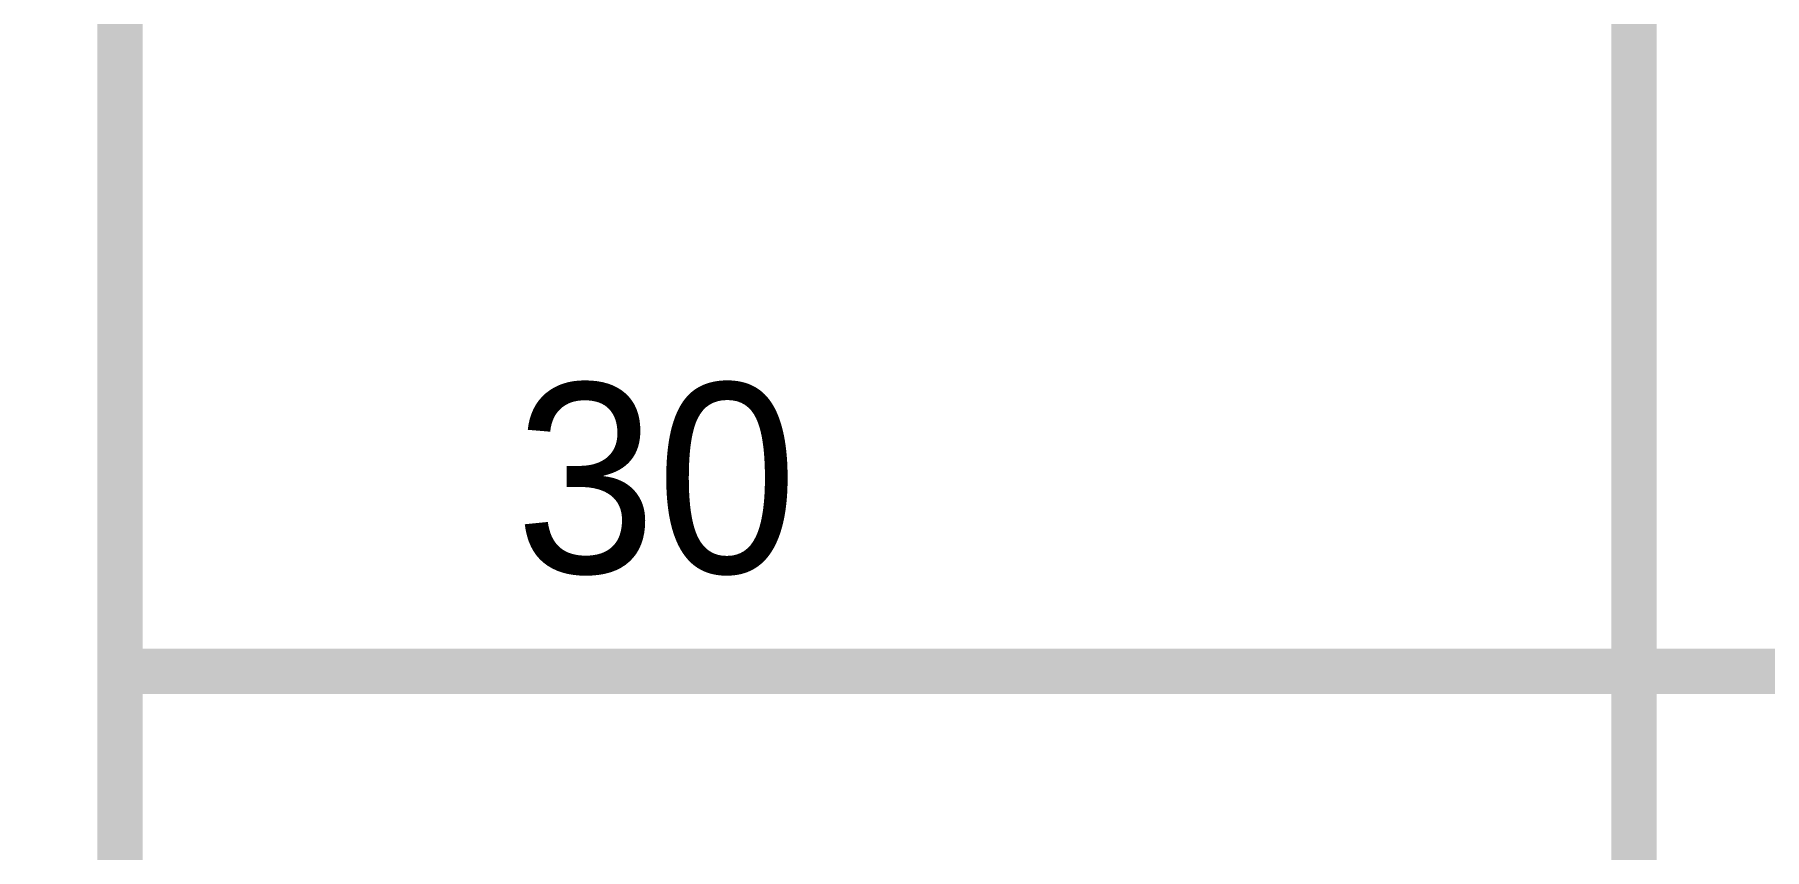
# Model space of a CAD drawing. Header units: inches. Extents: x 0 to 594, y 0 to 420.
# Drawn here: x 186.94 to 198.37, y 238.81 to 244.2 of the extents above; entities that cross this region are included whole.
import ezdxf

# ---------------------------------------------------------------- set-up
doc = ezdxf.new("R2010")
doc.units = ezdxf.units.IN
doc.layers.add('Sheet', color=255, linetype='Continuous')

msp = doc.modelspace()

# ---------------------------------------------------------------- linework, layer by layer
at = {"layer": 'Sheet'}
msp.add_lwpolyline([(152.509, 287.496, 0.3, 0.3, 0), (187.506, 287.496, 0.3, 0.3, 0), (187.506, 172.495, 0.3, 0.3, 0), (152.509, 172.495, 0.3, 0.3, 0), (152.509, 287.496, 0.3, 0.3, 0)], format="xyseb", close=True, dxfattribs=at)
for points in [[(197.507, 234.996, 0.3, 0.3, 0), (197.507, 244.996, 0.3, 0.3, 0)], [(187.506, 239.99, 0.3, 0.3, 0), (192.501, 239.99, 0.3, 0.3, 0)], [(205.011, 239.99, 0.3, 0.3, 0), (192.501, 239.99, 0.3, 0.3, 0)]]:
    msp.add_lwpolyline(points, format="xyseb", dxfattribs=at)

# ---------------------------------------------------------------- texts
msp.add_text('30', height=1.2543, dxfattribs=at).set_placement((190.116, 240.64))

doc.saveas('drawing.dxf')
